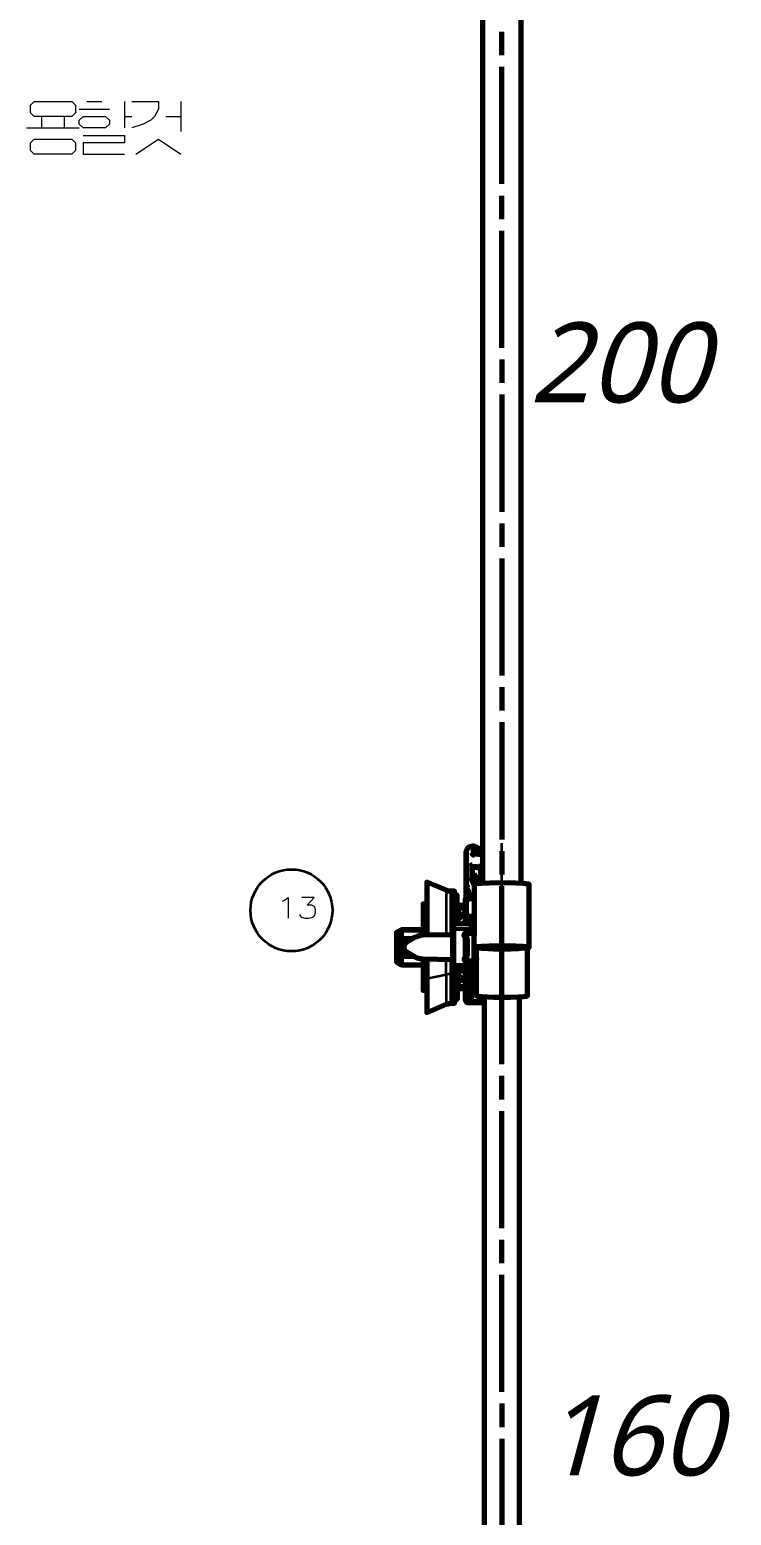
# Model space of a CAD drawing. Header units: millimetres. Extents: x 0 to 174, y 0 to 33.
# Drawn here: x 32.338 to 34.696, y 14.75 to 19.748 of the extents above; entities that cross this region are included whole.
import ezdxf

# ---------------------------------------------------------------- set-up
doc = ezdxf.new("R2010")
doc.units = ezdxf.units.MM
doc.layers.add('PDF_Geomertry', color=7, linetype='Continuous', true_color=0x405f80)
doc.layers.add('PDF_Text', color=7, linetype='Continuous')
doc.styles.add('PDF Lucida Handwriting Italic', font='')
doc.styles.get('PDF Lucida Handwriting Italic').set_extended_font_data('Lucida Handwriting', italic=True)

msp = doc.modelspace()

# ---------------------------------------------------------------- linework, layer by layer
at = {"layer": 'PDF_Geomertry', "lineweight": 70}
for points in [[(33.8601, 20.5365), (33.8601, 16.8761)], [(33.9901, 16.8761), (33.9901, 20.5365), (33.9901, 20.5367), (33.99, 20.5368), (33.9899, 20.5369)], [(33.8049, 16.8275), (33.8049, 16.9814), (33.805, 16.9835), (33.8082, 16.9924), (33.8153, 16.9988), (33.8246, 17.0011), (33.8301, 17.0011), (33.839, 16.999), (33.8462, 16.9928), (33.8601, 16.9728)], [(33.8244, 17.0001), (33.8246, 17.0001), (33.8244, 16.9982), (33.8276, 16.9975), (33.8283, 16.9967), (33.8285, 16.9964), (33.8285, 16.9962)], [(33.8246, 17.0001), (33.8275, 16.9989), (33.8285, 16.9962), (33.8283, 16.9968)], [(33.8301, 17.0008), (33.8253, 17.0007), (33.825, 17.0007), (33.825, 17.0007)], [(33.8336, 17.0006), (33.8301, 17.0008), (33.8303, 17.0008), (33.8304, 17.0007), (33.8308, 17.0003), (33.8311, 16.9994), (33.8315, 16.9969), (33.8329, 16.9967)], [(33.8058, 16.9814), (33.8058, 16.8699), (33.8064, 16.8653), (33.8081, 16.8608)], [(33.8244, 16.9785), (33.8258, 16.9742), (33.8294, 16.9713), (33.8317, 16.9707)], [(33.8608, 16.9713), (33.8607, 16.9713), (33.8606, 16.9717), (33.8551, 16.9796)], [(33.859, 16.9708), (33.8576, 16.9724)], [(33.8579, 16.9729), (33.8603, 16.9718)], [(33.8599, 16.9682), (33.859, 16.9708), (33.8599, 16.971), (33.8601, 16.971), (33.8606, 16.9707)], [(33.821, 16.9347), (33.8218, 16.9371), (33.8239, 16.9385), (33.8253, 16.9386)], [(33.8251, 16.8842), (33.8235, 16.8888), (33.8229, 16.8936)], [(33.8326, 16.8699), (33.8251, 16.8842), (33.8258, 16.8972)], [(33.8453, 16.8749), (33.8283, 16.9062), (33.8267, 16.9107), (33.826, 16.9154), (33.826, 16.9304), (33.8308, 16.93), (33.8496, 16.9283)], [(33.84, 16.8743), (33.8276, 16.8982)], [(33.8496, 16.8772), (33.8326, 16.9085)], [(33.8451, 16.9346), (33.8508, 16.934)], [(33.8568, 16.9335), (33.8561, 16.9335), (33.8556, 16.9332), (33.8551, 16.9329), (33.8547, 16.9324), (33.8546, 16.9317), (33.8546, 16.9279)], [(33.8556, 16.8758), (33.8556, 16.9104), (33.8556, 16.9278), (33.8601, 16.9274)], [(33.8601, 16.9332), (33.8567, 16.9335), (33.8565, 16.9335), (33.8563, 16.9335)], [(33.7656, 16.7401), (33.7656, 16.8497), (33.7531, 16.8497), (33.7471, 16.8501), (33.7376, 16.8528), (33.6726, 16.8804), (33.6726, 16.7014)], [(33.8051, 16.8697), (33.8057, 16.8651), (33.8074, 16.8607)], [(33.8065, 16.8583), (33.8074, 16.8594), (33.8075, 16.86), (33.8074, 16.8607), (33.8143, 16.8474)], [(33.8078, 16.8699), (33.8083, 16.8657), (33.8099, 16.8617)], [(33.81, 16.8451), (33.81, 16.8293)], [(33.8326, 16.6611), (33.8344, 16.6622), (33.84, 16.6633), (33.8578, 16.665), (33.884, 16.6661), (33.9501, 16.6665), (33.9961, 16.6647), (34.0139, 16.6626), (34.0168, 16.6618), (34.0175, 16.6615), (34.0176, 16.6613), (34.0176, 16.6613), (34.0176, 16.6611), (34.0176, 16.8721), (34.0176, 16.8722), (34.0176, 16.8722), (34.0175, 16.8725), (34.0168, 16.8729), (34.0139, 16.8738), (33.9961, 16.8757), (33.9501, 16.8775), (33.884, 16.8771), (33.8578, 16.876), (33.84, 16.8743), (33.8344, 16.8732), (33.8326, 16.8721), (33.8326, 16.699)], [(33.6726, 16.8006), (33.6606, 16.8068), (33.6606, 16.7013)], [(33.7735, 16.7478), (33.7739, 16.7974), (33.7746, 16.8311), (33.7747, 16.8331), (33.7747, 16.8332), (33.7747, 16.8333), (33.7747, 16.8333), (33.7742, 16.8358), (33.7724, 16.8376), (33.7699, 16.8382)], [(33.7742, 16.7882), (33.7742, 16.7951)], [(33.8019, 16.801), (33.7983, 16.8011), (33.7978, 16.8011), (33.7976, 16.8011)], [(33.8326, 16.8297), (33.8101, 16.8296), (33.8063, 16.8285), (33.8033, 16.8256), (33.8024, 16.8217), (33.8024, 16.8208), (33.8024, 16.8197), (33.8024, 16.7704), (33.8024, 16.7576)], [(33.8101, 16.8296), (33.8101, 16.8206), (33.8101, 16.8197), (33.8024, 16.8197)], [(33.8101, 16.8294), (33.8058, 16.8282), (33.8029, 16.8247)], [(33.7758, 16.7633), (33.7792, 16.7699), (33.7792, 16.7882), (33.7742, 16.7882), (33.7742, 16.7557), (33.7742, 16.756)], [(33.7763, 16.7593), (33.775, 16.7574), (33.7746, 16.7551), (33.7746, 16.755), (33.7746, 16.7496)], [(33.7861, 16.7699), (33.7893, 16.7721), (33.7932, 16.7728)], [(33.7999, 16.7443), (33.7961, 16.7424), (33.7942, 16.7413)], [(33.7961, 16.7424), (33.7996, 16.7428)], [(33.7997, 16.7428), (33.8236, 16.7432), (33.8326, 16.7479)], [(33.8101, 16.7704), (33.8024, 16.7704)], [(33.8101, 16.7613), (33.8071, 16.7607), (33.8046, 16.759), (33.8029, 16.7567), (33.8024, 16.7539), (33.8024, 16.7515), (33.8024, 16.745), (33.8033, 16.7486), (33.8063, 16.7514), (33.8101, 16.7524)], [(33.8326, 16.7594), (33.8101, 16.759), (33.8079, 16.7586), (33.8039, 16.756), (33.8024, 16.7515)], [(33.8326, 16.7431), (33.8236, 16.7432), (33.8236, 16.7422)], [(33.5881, 16.6021), (33.5881, 16.7201), (33.6606, 16.7201), (33.5881, 16.7201), (33.571, 16.7103), (33.571, 16.6118), (33.5881, 16.6021), (33.6606, 16.6021)], [(33.759, 16.7029), (33.66, 16.7013), (33.6503, 16.7003), (33.6408, 16.6976), (33.6319, 16.6935), (33.605, 16.6778)], [(33.8236, 16.7399), (33.7668, 16.7389), (33.7629, 16.7378), (33.7601, 16.7349), (33.759, 16.731), (33.759, 16.7306), (33.759, 16.7186), (33.759, 16.6036), (33.759, 16.5917), (33.759, 16.5913), (33.7596, 16.5882), (33.7613, 16.5857), (33.7637, 16.584), (33.7668, 16.5833)], [(33.7668, 16.7375), (33.7637, 16.7369), (33.7613, 16.7354), (33.7596, 16.7332), (33.759, 16.7306)], [(33.7978, 16.7418), (33.7921, 16.7399), (33.7864, 16.7392)], [(33.8061, 16.6985), (33.7983, 16.6985), (33.7989, 16.7026), (33.8004, 16.7067), (33.8031, 16.7101), (33.8067, 16.7129), (33.8107, 16.7146), (33.8151, 16.7153), (33.815, 16.7083), (33.815, 16.7075), (33.815, 16.7074)], [(33.8335, 16.7121), (33.8279, 16.7147), (33.8236, 16.7153), (33.8236, 16.7192), (33.8236, 16.7263), (33.8236, 16.7385), (33.8236, 16.7399), (33.8326, 16.7397)], [(33.8238, 16.7074), (33.8238, 16.7074), (33.8238, 16.7079), (33.8236, 16.7153)], [(33.8326, 16.7042), (33.8306, 16.7042)], [(33.8326, 16.6985), (33.8404, 16.6985)], [(33.6251, 16.6896), (33.5882, 16.691), (33.6076, 16.6908), (33.6271, 16.6906)], [(33.6049, 16.6778), (33.5981, 16.6711), (33.5953, 16.6621), (33.5972, 16.6526), (33.6033, 16.6454), (33.6049, 16.6443)], [(33.759, 16.6192), (33.66, 16.621), (33.6503, 16.6219), (33.6408, 16.6246), (33.6319, 16.6288), (33.605, 16.6443)], [(33.8061, 16.691), (33.8061, 16.6908), (33.8061, 16.6906), (33.8061, 16.6315), (33.8061, 16.6313)], [(33.8069, 16.69), (33.8067, 16.69), (33.8063, 16.69), (33.8061, 16.6906)], [(34.0122, 16.6592), (34.0164, 16.6601), (34.0174, 16.6606), (34.0176, 16.6611)], [(33.6251, 16.6326), (33.5882, 16.6313), (33.6076, 16.6314), (33.6271, 16.6315)], [(33.6606, 16.621), (33.6606, 16.5913), (33.6606, 16.5154), (33.6726, 16.5217)], [(33.6726, 16.6207), (33.6726, 16.556), (33.6726, 16.4418), (33.7376, 16.4693), (33.7433, 16.4713), (33.7531, 16.4725), (33.7656, 16.4725), (33.7656, 16.5707), (33.7656, 16.5829)], [(33.8326, 16.6236), (33.8404, 16.6236), (33.8399, 16.6194), (33.8383, 16.6156), (33.8357, 16.6119), (33.8321, 16.6093), (33.8281, 16.6075), (33.8236, 16.6069), (33.8236, 16.6029), (33.8236, 16.596), (33.8236, 16.5838), (33.8236, 16.5824), (33.7668, 16.5833), (33.7668, 16.5846), (33.7629, 16.5856), (33.7601, 16.5882), (33.759, 16.5917)], [(33.7699, 16.4839), (33.7724, 16.4846), (33.7742, 16.4864), (33.7747, 16.4889), (33.7747, 16.4889), (33.7747, 16.4889), (33.7747, 16.489), (33.7746, 16.4913), (33.774, 16.5097), (33.7735, 16.5926)], [(33.8061, 16.6236), (33.805, 16.6236), (33.7983, 16.6236), (33.7989, 16.6193), (33.8007, 16.6151), (33.8033, 16.6117), (33.8069, 16.609), (33.8108, 16.6075), (33.8151, 16.6069), (33.815, 16.6142), (33.815, 16.6147), (33.815, 16.6149)], [(33.8238, 16.6149), (33.8238, 16.6147), (33.8238, 16.6138), (33.8236, 16.6069)], [(33.7592, 16.5913), (33.7592, 16.5897)], [(33.7742, 16.5661), (33.7742, 16.5664), (33.7742, 16.5339), (33.7792, 16.5339), (33.7792, 16.5524), (33.7758, 16.5589), (33.7764, 16.5607), (33.7764, 16.5614), (33.776, 16.5624), (33.7746, 16.5643), (33.7742, 16.5664), (33.7746, 16.5625), (33.7758, 16.5589)], [(33.7746, 16.5726), (33.7746, 16.5674), (33.7746, 16.5671), (33.7747, 16.566), (33.7756, 16.5638), (33.7763, 16.5629), (33.7765, 16.5633), (33.7804, 16.5726)], [(33.7864, 16.5829), (33.7921, 16.5822), (33.7978, 16.5804)], [(33.7893, 16.5828), (33.7935, 16.5812)], [(33.7942, 16.5808), (33.7997, 16.5779)], [(33.8101, 16.5694), (33.8071, 16.5701), (33.8046, 16.5717), (33.8029, 16.574), (33.8024, 16.5768), (33.8024, 16.5679), (33.8024, 16.5513), (33.8024, 16.4835), (33.8068, 16.4764), (33.8103, 16.4757), (33.8236, 16.4757), (33.856, 16.4757), (33.8661, 16.4757)], [(33.8101, 16.5606), (33.8063, 16.5615), (33.8033, 16.5643), (33.8024, 16.5679)], [(33.8101, 16.5513), (33.8024, 16.5513)], [(33.8236, 16.5824), (33.8386, 16.5826)], [(33.8236, 16.4757), (33.8236, 16.4835), (33.8236, 16.5511), (33.8236, 16.5604), (33.8236, 16.58)], [(33.8024, 16.5208), (33.7797, 16.5208), (33.7788, 16.5207), (33.7778, 16.5204), (33.7769, 16.52), (33.7763, 16.5194), (33.7756, 16.5186), (33.7749, 16.5168), (33.7747, 16.5158), (33.7747, 16.4889), (33.7735, 16.4854), (33.771, 16.484), (33.7699, 16.4839), (33.7656, 16.4839)], [(33.7742, 16.5339), (33.7742, 16.5271)], [(33.7743, 16.5197), (33.7743, 16.5168), (33.7743, 16.5168)], [(33.7792, 16.5232), (33.7793, 16.5219), (33.7793, 16.5217), (33.7793, 16.5217)], [(33.8661, 16.4942), (33.8661, 13.6871), (33.8661, 13.6871), (33.8661, 13.6869), (33.8664, 13.6867), (33.8671, 13.6864), (33.87, 13.6856), (33.8875, 13.6837), (33.9282, 13.6828), (33.9521, 13.6832), (33.9712, 13.6843), (33.9808, 13.6857), (33.9842, 13.6871), (33.9842, 16.4942)], [(33.7707, 16.4843), (33.7726, 16.4847)], [(33.8403, 16.4757), (33.8281, 16.4757), (33.8242, 16.4757)], [(33.8249, 16.4779), (33.825, 16.4779), (33.8403, 16.4779), (33.8404, 16.4758), (33.8404, 16.4757)], [(33.8592, 16.4832), (33.8578, 16.4832), (33.849, 16.4832)], [(33.849, 16.4779), (33.8643, 16.4779), (33.8644, 16.4779), (33.8644, 16.4779)]]:
    msp.add_lwpolyline(points, dxfattribs=at)
at = {"layer": 'PDF_Geomertry', "color": 3, "lineweight": 70}
for points in [[(33.9251, 19.6618), (33.9251, 19.7406)], [(33.9251, 19.2288), (33.9251, 19.6225)], [(33.9251, 19.1106), (33.9251, 19.1893)], [(33.9251, 18.6775), (33.9251, 19.0713)], [(33.9251, 18.6382), (33.9251, 18.5594)], [(33.9251, 18.5201), (33.9251, 18.1264)], [(33.9251, 18.0869), (33.9251, 18.0082)], [(33.9251, 17.9689), (33.9251, 17.5751)], [(33.9251, 17.5358), (33.9251, 17.4571)], [(33.9251, 17.4178), (33.9251, 17.024)], [(33.9251, 16.9846), (33.9251, 16.9058)], [(33.9251, 16.2676), (33.9251, 16.6611), (33.9251, 16.8665)], [(33.9251, 16.1494), (33.9251, 16.2282)], [(33.9251, 15.7164), (33.9251, 16.1101)], [(33.9251, 15.5983), (33.9251, 15.6771)], [(33.9251, 15.1653), (33.9251, 15.5589)], [(33.9251, 15.1258), (33.9251, 15.0471)], [(33.9251, 15.0078), (33.9251, 14.614)]]:
    msp.add_lwpolyline(points, dxfattribs=at)
at = {"layer": 'PDF_Geomertry', "color": 18, "lineweight": 35, "true_color": 0x260000}
for points in [[(33.9251, 19.6618), (33.9251, 19.7406)], [(33.9251, 19.2288), (33.9251, 19.6225)], [(33.9251, 19.1106), (33.9251, 19.1893)], [(33.9251, 18.6775), (33.9251, 19.0713)], [(33.9251, 18.6382), (33.9251, 18.5594)], [(33.9251, 18.52), (33.9251, 18.1264)], [(33.9251, 18.0869), (33.9251, 18.0082)], [(33.9251, 17.9689), (33.9251, 17.5751)], [(33.9251, 17.5358), (33.9251, 17.4571)], [(33.9251, 17.4176), (33.9251, 17.024)], [(33.9251, 16.8453), (33.9251, 17.0111)], [(33.9251, 16.9846), (33.9251, 16.9058)], [(33.9251, 16.8665), (33.9251, 16.5253)], [(33.9251, 16.806), (33.9251, 16.7272)], [(33.9251, 16.6588), (33.9251, 16.8018)], [(33.9251, 16.7007), (33.9251, 16.7794), (33.9251, 16.7978)], [(33.9251, 16.6878), (33.9251, 16.5219)], [(33.9251, 16.2676), (33.9251, 16.6613)], [(33.9251, 16.6193), (33.9251, 16.5406)], [(33.9251, 16.5013), (33.9251, 16.3582)], [(33.9251, 16.1494), (33.9251, 16.2282)], [(33.9251, 15.7164), (33.9251, 16.1101)], [(33.9251, 15.5983), (33.9251, 15.6771)], [(33.9251, 15.1653), (33.9251, 15.5589)], [(33.9251, 15.1258), (33.9251, 15.0471)], [(33.9251, 15.0078), (33.9251, 14.614)]]:
    msp.add_lwpolyline(points, dxfattribs=at)
at = {"layer": 'PDF_Geomertry', "color": 7, "lineweight": 13}
for points in [[(32.3531, 19.5064), (32.4796, 19.5064), (32.4922, 19.4936), (32.4922, 19.4683), (32.4796, 19.4557), (32.3531, 19.4557), (32.3403, 19.4683), (32.3403, 19.4936), (32.3531, 19.5064)], [(32.5175, 19.4557), (32.5935, 19.4557), (32.6061, 19.4431), (32.6061, 19.4304), (32.5935, 19.4178), (32.5175, 19.4178), (32.5049, 19.4304), (32.5049, 19.4431), (32.5175, 19.4557)], [(32.3531, 19.3797), (32.4796, 19.3797), (32.4922, 19.3671), (32.4922, 19.3418), (32.4796, 19.3292), (32.3531, 19.3292), (32.3403, 19.3418), (32.3403, 19.3671), (32.3531, 19.3797)]]:
    msp.add_lwpolyline(points, close=True, dxfattribs=at)
for points in [[(32.5301, 19.5064), (32.5808, 19.5064)], [(32.6567, 19.5064), (32.6567, 19.4178)], [(32.6819, 19.5064), (32.7706, 19.5064), (32.7706, 19.481), (32.7579, 19.4557), (32.7453, 19.4431), (32.72, 19.4304), (32.6819, 19.4178)], [(32.8465, 19.5064), (32.8465, 19.4051)], [(32.3783, 19.4557), (32.3783, 19.4178)], [(32.4542, 19.4557), (32.4542, 19.4178)], [(32.5049, 19.481), (32.6061, 19.481)], [(32.6567, 19.4557), (32.6819, 19.4557)], [(32.7958, 19.4557), (32.8465, 19.4557)], [(32.3276, 19.4178), (32.5049, 19.4178)], [(32.5175, 19.3924), (32.6567, 19.3924), (32.6567, 19.3671), (32.5175, 19.3671), (32.5175, 19.3292), (32.6567, 19.3292)], [(32.6947, 19.3292), (32.7706, 19.3797), (32.8465, 19.3292)]]:
    msp.add_lwpolyline(points, dxfattribs=at)
at = {"layer": 'PDF_Geomertry', "lineweight": 35}
for points in [[(33.8285, 16.9964), (33.8281, 16.9983), (33.8265, 16.9997), (33.8246, 17.0003), (33.8244, 17.0001), (33.8153, 16.9976), (33.8085, 16.991), (33.8058, 16.9818), (33.8058, 16.9814)], [(33.8078, 16.9814), (33.8093, 16.9883), (33.8154, 16.9954), (33.8244, 16.9982), (33.8244, 16.9785), (33.8285, 16.9785), (33.8293, 16.9761), (33.8308, 16.975), (33.8321, 16.9746), (33.8317, 16.9707), (33.8599, 16.9682), (33.8601, 16.9676)], [(33.8244, 17.0001), (33.8244, 16.9982)], [(33.8244, 16.9982), (33.8244, 16.9982)], [(33.8315, 16.9969), (33.8289, 16.9968), (33.8286, 16.9983), (33.8278, 16.9996), (33.8265, 17.0004), (33.825, 17.0007), (33.8246, 17.0003), (33.8246, 17.0011)], [(33.8325, 16.9753), (33.8311, 16.9756), (33.83, 16.9764), (33.8292, 16.9776), (33.8289, 16.979), (33.8285, 16.9785), (33.8285, 16.9962), (33.8285, 16.9964), (33.8289, 16.9968), (33.8289, 16.979), (33.8329, 16.979), (33.8329, 16.9967), (33.8353, 16.996), (33.8428, 16.9903)], [(33.8301, 17.0011), (33.8301, 17.0008)], [(33.8329, 16.9967), (33.8336, 17.0006), (33.8388, 16.9988), (33.846, 16.9926), (33.8551, 16.9796), (33.8518, 16.9774), (33.8428, 16.9903), (33.846, 16.9926), (33.8462, 16.9928)], [(33.8049, 16.9814), (33.8058, 16.9814), (33.8078, 16.9814), (33.8078, 16.8699), (33.8058, 16.8699), (33.8051, 16.8697), (33.8051, 16.8275)], [(33.8289, 16.979), (33.8292, 16.9776), (33.83, 16.9764), (33.8311, 16.9754), (33.8325, 16.9751), (33.8321, 16.9746), (33.8576, 16.9724), (33.8579, 16.9729)], [(33.8229, 16.8936), (33.821, 16.8936), (33.821, 16.9347), (33.8229, 16.9347), (33.8232, 16.9357), (33.824, 16.9364), (33.8251, 16.9367), (33.8257, 16.9363), (33.8256, 16.9343), (33.8256, 16.9065), (33.8261, 16.9022), (33.8276, 16.8982), (33.8258, 16.8972), (33.8381, 16.874)], [(33.8235, 16.8833), (33.8215, 16.8883), (33.821, 16.8936)], [(33.8256, 16.9343), (33.8236, 16.9343), (33.8236, 16.9065), (33.8229, 16.8936), (33.8229, 16.9347), (33.8236, 16.9343), (33.8238, 16.935), (33.824, 16.9356), (33.8246, 16.936), (33.8251, 16.9363), (33.8256, 16.9343), (33.845, 16.9326), (33.845, 16.9288)], [(33.8256, 16.9065), (33.8236, 16.9065), (33.8242, 16.9018), (33.8258, 16.8972)], [(33.8601, 16.9336), (33.8251, 16.9367), (33.8251, 16.9368), (33.8253, 16.9386), (33.8601, 16.9356)], [(33.8251, 16.9363), (33.8254, 16.9363), (33.8257, 16.9363), (33.8451, 16.9346), (33.845, 16.934), (33.845, 16.9326), (33.8492, 16.9321), (33.8496, 16.9333), (33.85, 16.9337), (33.8504, 16.934), (33.8508, 16.934), (33.8568, 16.9335), (33.8567, 16.9335)], [(33.826, 16.9154), (33.8261, 16.9154), (33.831, 16.9154), (33.8308, 16.93)], [(33.8283, 16.9062), (33.8326, 16.9085), (33.8314, 16.9118), (33.831, 16.9154)], [(33.8492, 16.9283), (33.8492, 16.9321), (33.8546, 16.9317)], [(33.8556, 16.8772), (33.8547, 16.8772), (33.8496, 16.8772), (33.8496, 16.9283)], [(33.8556, 16.9104), (33.8601, 16.91)], [(33.7376, 16.8528), (33.7376, 16.7026)], [(33.7531, 16.8497), (33.7531, 16.7029)], [(33.8065, 16.8583), (33.81, 16.8451), (33.8181, 16.8296)], [(33.8243, 16.8297), (33.8081, 16.8608), (33.8074, 16.8607)], [(33.8081, 16.8608), (33.8099, 16.8617), (33.8265, 16.8297)], [(33.81, 16.8451), (33.8128, 16.8465), (33.8138, 16.8471), (33.8142, 16.8474), (33.8143, 16.8474), (33.8143, 16.8474), (33.8143, 16.8474), (33.8236, 16.8297)], [(33.8326, 16.8657), (33.8235, 16.8833), (33.8251, 16.8842)], [(33.845, 16.8749), (33.845, 16.8756)], [(33.7685, 16.7271), (33.7693, 16.8268), (33.7699, 16.8382)], [(33.8024, 16.7882), (33.7792, 16.7882), (33.7792, 16.7917), (33.7769, 16.7921), (33.7751, 16.7932), (33.7744, 16.794), (33.7742, 16.7951), (33.7743, 16.8024), (33.7747, 16.8011), (33.7757, 16.8), (33.7792, 16.799), (33.7793, 16.8003), (33.7793, 16.8004), (33.7793, 16.8004), (33.7768, 16.8011), (33.775, 16.8029), (33.7743, 16.8054), (33.7747, 16.8063)], [(33.7743, 16.8024), (33.7743, 16.8053), (33.7743, 16.8054)], [(33.8024, 16.7917), (33.7792, 16.7917), (33.7792, 16.799), (33.8024, 16.799)], [(33.8024, 16.8004), (33.7793, 16.8004), (33.7797, 16.8014)], [(33.7976, 16.8011), (33.7975, 16.8014)], [(33.8326, 16.82), (33.8101, 16.8197), (33.8101, 16.7704), (33.8326, 16.7707)], [(33.7746, 16.7551), (33.7742, 16.7557)], [(33.7746, 16.739), (33.7746, 16.7496), (33.7804, 16.7496), (33.7763, 16.7592), (33.7763, 16.7593)], [(33.7933, 16.7625), (33.7864, 16.7694), (33.7763, 16.7593), (33.776, 16.7599), (33.7826, 16.7664), (33.7861, 16.7699), (33.7864, 16.7694), (33.7879, 16.7707), (33.7896, 16.7715), (33.7933, 16.7625), (33.8024, 16.7625)], [(33.7826, 16.7664), (33.7792, 16.7699), (33.7826, 16.7733), (33.7854, 16.7756), (33.7886, 16.7769), (33.7932, 16.7778)], [(33.7804, 16.739), (33.7804, 16.7496), (33.7933, 16.7625), (33.7933, 16.7724), (33.8024, 16.7724)], [(33.7826, 16.7733), (33.7861, 16.7699)], [(33.7896, 16.7715), (33.7915, 16.7721), (33.7933, 16.7724), (33.7932, 16.7728), (33.8024, 16.7728)], [(33.7932, 16.7728), (33.7932, 16.7778), (33.8024, 16.7778)], [(33.7997, 16.7428), (33.7978, 16.7418), (33.8236, 16.7422), (33.8326, 16.7421)], [(33.8326, 16.7615), (33.8101, 16.7613), (33.8101, 16.759), (33.8101, 16.7524), (33.8096, 16.7504), (33.8083, 16.7485), (33.8033, 16.7447), (33.7996, 16.7428)], [(33.8101, 16.7704), (33.8101, 16.7613)], [(33.8326, 16.719), (33.8236, 16.7192), (33.7668, 16.7186), (33.759, 16.7186), (33.7601, 16.7222), (33.7618, 16.724), (33.7642, 16.7251), (33.7668, 16.7256), (33.7668, 16.7244), (33.7668, 16.7228), (33.7637, 16.7224), (33.7613, 16.7215), (33.7603, 16.7208), (33.759, 16.7186)], [(33.7668, 16.7228), (33.7668, 16.7207), (33.7668, 16.7186), (33.7668, 16.6036), (33.7668, 16.6014), (33.7668, 16.5994), (33.7621, 16.6003), (33.7601, 16.6015), (33.7594, 16.6022), (33.7592, 16.6029), (33.759, 16.6036)], [(33.7668, 16.7389), (33.7668, 16.7375), (33.7668, 16.7256), (33.8236, 16.7263), (33.8326, 16.7261)], [(33.8326, 16.7383), (33.8236, 16.7385), (33.7668, 16.7375)], [(33.7983, 16.6236), (33.7983, 16.6985)], [(33.8151, 16.7153), (33.8236, 16.7153), (33.8236, 16.7096), (33.8235, 16.7079), (33.8235, 16.7075), (33.8235, 16.7074), (33.8235, 16.7074), (33.8235, 16.7074)], [(33.8236, 16.7153), (33.8236, 16.7153)], [(33.8236, 16.7153), (33.8236, 16.7096), (33.8238, 16.7079), (33.8238, 16.7074)], [(33.6726, 16.5943), (33.6606, 16.5913)], [(33.7531, 16.6193), (33.7531, 16.5707), (33.7451, 16.5703), (33.7376, 16.5692), (33.7376, 16.6193)], [(33.8386, 16.6032), (33.8236, 16.6029), (33.7668, 16.6036), (33.759, 16.6036), (33.7594, 16.6014), (33.7607, 16.5993), (33.7626, 16.5978), (33.7668, 16.5965), (33.7668, 16.5978), (33.7668, 16.5994)], [(33.8386, 16.5961), (33.8236, 16.596), (33.7668, 16.5965), (33.7668, 16.5846), (33.8236, 16.5838), (33.8386, 16.5839)], [(33.7699, 16.4839), (33.7694, 16.4899), (33.7686, 16.5639), (33.7685, 16.595)], [(33.8063, 16.6322), (33.8061, 16.6315)], [(33.8235, 16.6149), (33.8235, 16.6142), (33.8236, 16.6125), (33.8236, 16.6069), (33.8151, 16.6069)], [(33.8238, 16.6149), (33.8238, 16.6149), (33.8238, 16.6149), (33.8238, 16.6147), (33.8238, 16.6147), (33.8238, 16.6142), (33.8236, 16.6125), (33.8236, 16.6069)], [(33.8236, 16.6069), (33.8236, 16.6069)], [(33.6726, 16.556), (33.7376, 16.5692), (33.7376, 16.4693)], [(33.7656, 16.5707), (33.7531, 16.5707), (33.7531, 16.4725)], [(33.7742, 16.5664), (33.7746, 16.5671)], [(33.7804, 16.5726), (33.7767, 16.5726), (33.7754, 16.5726), (33.7749, 16.5726), (33.7747, 16.5726), (33.7746, 16.5726), (33.7746, 16.5726), (33.7746, 16.5832)], [(33.7896, 16.5506), (33.7879, 16.5515), (33.7864, 16.5528), (33.7763, 16.5629), (33.776, 16.5624), (33.7826, 16.5558)], [(33.7932, 16.5444), (33.7897, 16.5449), (33.7864, 16.5461), (33.7826, 16.5488), (33.7792, 16.5524), (33.7826, 16.5558), (33.7861, 16.5522), (33.7864, 16.5528), (33.7933, 16.5597), (33.7804, 16.5726), (33.7804, 16.5831)], [(33.8024, 16.5444), (33.7932, 16.5444), (33.7932, 16.5493), (33.7893, 16.5501), (33.7861, 16.5522), (33.7826, 16.5488)], [(33.8024, 16.5493), (33.7932, 16.5493), (33.7933, 16.5499), (33.7915, 16.55), (33.7896, 16.5506), (33.7933, 16.5597), (33.8024, 16.5597)], [(33.7933, 16.5597), (33.7933, 16.5499), (33.8024, 16.5499)], [(33.8386, 16.5606), (33.8236, 16.5604), (33.8101, 16.5606), (33.8101, 16.5694), (33.8096, 16.5715), (33.8083, 16.5736), (33.8033, 16.5774), (33.7978, 16.5804), (33.8236, 16.58), (33.8386, 16.5803)], [(33.8386, 16.5513), (33.8236, 16.5511), (33.8101, 16.5513), (33.8101, 16.4835), (33.8024, 16.4835), (33.8025, 16.4826), (33.8028, 16.4817), (33.804, 16.48), (33.8061, 16.4788), (33.8101, 16.4779), (33.8101, 16.4806), (33.8101, 16.4835), (33.8236, 16.4835), (33.8563, 16.4835), (33.8561, 16.4779), (33.8561, 16.4763), (33.8561, 16.4758), (33.8561, 16.4757), (33.8561, 16.4757), (33.8561, 16.4757), (33.856, 16.4757)], [(33.8101, 16.5606), (33.8101, 16.5513)], [(33.7792, 16.5232), (33.7757, 16.5222), (33.7747, 16.5211), (33.7743, 16.5197), (33.7742, 16.5271), (33.7744, 16.5281), (33.7751, 16.529), (33.7769, 16.5301), (33.7792, 16.5306), (33.7792, 16.5339), (33.8024, 16.5339)], [(33.7793, 16.5217), (33.7768, 16.521), (33.775, 16.5192), (33.7743, 16.5168), (33.7747, 16.5158)], [(33.8024, 16.5232), (33.7792, 16.5232), (33.7792, 16.5306), (33.8024, 16.5306)], [(33.8024, 16.5217), (33.7793, 16.5217), (33.7797, 16.5208)], [(33.8563, 16.495), (33.8563, 16.4835), (33.8661, 16.4835)], [(33.8101, 16.4779), (33.8101, 16.4763), (33.8101, 16.4758), (33.8103, 16.4757)]]:
    msp.add_lwpolyline(points, dxfattribs=at)
at = {"layer": 'PDF_Geomertry', "lineweight": 70}
for points in [[(33.8518, 16.9774), (33.8329, 16.979), (33.8325, 16.9753), (33.8325, 16.9751), (33.8579, 16.9729)], [(33.8065, 16.8583), (33.8054, 16.864), (33.8051, 16.8697), (33.8054, 16.864)], [(33.776, 16.7599), (33.7746, 16.7578), (33.7742, 16.7557), (33.7746, 16.7596), (33.7758, 16.7633), (33.7764, 16.7615), (33.7764, 16.7607)], [(33.8238, 16.7074), (33.815, 16.7074), (33.8075, 16.7032), (33.8061, 16.6985), (33.8061, 16.691), (33.8069, 16.69), (33.8086, 16.6897), (33.8086, 16.6324), (33.8069, 16.6322), (33.8061, 16.6313), (33.8061, 16.6236), (33.8103, 16.6161), (33.815, 16.6149), (33.8238, 16.6149), (33.8313, 16.619), (33.8326, 16.6236), (33.8326, 16.6985), (33.8285, 16.706)], [(34.0118, 16.6611), (34.0108, 16.6601), (34.0081, 16.6592), (33.9992, 16.6578), (33.98, 16.6561), (33.9547, 16.655), (33.8969, 16.655), (33.8581, 16.6569), (33.8424, 16.6592), (33.8396, 16.6601), (33.8389, 16.6606), (33.8386, 16.6607), (33.8386, 16.661), (33.8386, 16.6611), (33.8386, 16.4989), (33.8386, 16.4988), (33.8386, 16.4986), (33.8389, 16.4983), (33.8396, 16.4979), (33.8424, 16.4969), (33.8581, 16.4949), (33.8969, 16.4928), (33.9547, 16.4928), (33.98, 16.4939), (33.9992, 16.4956), (34.0081, 16.4971), (34.0108, 16.4979), (34.0118, 16.4989)], [(33.8601, 16.6611), (33.8617, 16.6619), (33.8663, 16.6628), (33.8807, 16.6639), (33.9053, 16.6649), (33.9339, 16.665), (33.9743, 16.6636), (33.9881, 16.6621), (33.9899, 16.6614), (33.9901, 16.6613), (33.9901, 16.6611), (33.9901, 16.6611), (33.9901, 16.6611), (33.9901, 16.6613), (33.9899, 16.6614), (33.9881, 16.6621), (33.9743, 16.6636), (33.9339, 16.665), (33.9053, 16.6649), (33.8807, 16.6639), (33.8663, 16.6628), (33.8617, 16.6619)], [(33.8661, 16.6611), (33.8661, 16.661), (33.8661, 16.6608), (33.8664, 16.6607), (33.8671, 16.6603), (33.87, 16.6594), (33.8875, 16.6576), (33.9282, 16.6567), (33.9521, 16.6571), (33.9712, 16.6583), (33.9808, 16.6596), (33.9842, 16.6611), (33.9842, 16.6611), (33.9842, 16.6613), (33.984, 16.6614), (33.9821, 16.6621), (33.9676, 16.6636), (33.9264, 16.6647), (33.8996, 16.6643), (33.8783, 16.6632), (33.8693, 16.6622)], [(33.8661, 16.6611), (33.8661, 16.661), (33.8661, 16.6608), (33.8664, 16.6607), (33.8671, 16.6603), (33.87, 16.6594), (33.8875, 16.6576), (33.9282, 16.6567), (33.9521, 16.6571), (33.9712, 16.6583), (33.9808, 16.6596), (33.9842, 16.6611), (33.9842, 16.6611), (33.9842, 16.6613), (33.984, 16.6614), (33.9821, 16.6621), (33.9676, 16.6636), (33.9264, 16.6647), (33.8996, 16.6643), (33.8783, 16.6632), (33.8693, 16.6622)], [(33.8936, 16.6611), (33.8936, 16.661), (33.8938, 16.661), (33.8938, 16.6608), (33.894, 16.6607), (33.8963, 16.6601), (33.9122, 16.6589), (33.945, 16.6593), (33.9536, 16.66), (33.9567, 16.6611), (33.9567, 16.6611), (33.9567, 16.6611), (33.9565, 16.6613), (33.9558, 16.6615), (33.9521, 16.6621), (33.9283, 16.6629), (33.9089, 16.6628), (33.896, 16.6618)], [(33.8936, 16.6611), (33.8936, 16.661), (33.8938, 16.661), (33.8938, 16.6608), (33.894, 16.6607), (33.8963, 16.6601), (33.9122, 16.6589), (33.945, 16.6593), (33.9536, 16.66), (33.9567, 16.6611), (33.9567, 16.6611), (33.9567, 16.6611), (33.9565, 16.6613), (33.9558, 16.6615), (33.9521, 16.6621), (33.9283, 16.6629), (33.9089, 16.6628), (33.896, 16.6618)]]:
    msp.add_lwpolyline(points, close=True, dxfattribs=at)
at = {"layer": 'PDF_Geomertry', "color": 18, "lineweight": 13, "true_color": 0x260000}
for points in [[(33.1883, 16.8158), (33.195, 16.8192), (33.2072, 16.8281), (33.2072, 16.759)], [(33.245, 16.7713), (33.2483, 16.7657), (33.2517, 16.7624), (33.2639, 16.759), (33.2761, 16.759), (33.2894, 16.7624), (33.2961, 16.769), (33.2994, 16.779), (33.2994, 16.7857), (33.2961, 16.7957), (33.2928, 16.799), (33.2861, 16.8024), (33.2706, 16.8024), (33.2939, 16.8281), (33.2528, 16.8281)]]:
    msp.add_lwpolyline(points, dxfattribs=at)
at = {"layer": 'PDF_Geomertry', "lineweight": 70}
msp.add_lwpolyline([(33.8024, 16.8031), (33.8001, 16.8018), (33.7975, 16.8014), (33.7797, 16.8014, -0.408431), (33.7747, 16.8063), (33.7747, 16.8333), (33.7747, 16.8342), (33.7729, 16.8372), (33.7699, 16.8382), (33.7656, 16.8382)], format="xyb", dxfattribs=at)
at = {"layer": 'PDF_Geomertry', "color": 165, "lineweight": 70, "true_color": 0x5267a5}
msp.add_lwpolyline([(33.8326, 16.6611), (33.9343, 16.6611)], dxfattribs=at)
at = {"layer": 'PDF_Geomertry', "color": 18, "lineweight": 35, "true_color": 0x260000}
msp.add_circle((33.2181, 16.7854), 0.1378, dxfattribs=at)

# ---------------------------------------------------------------- texts
at = {"layer": 'PDF_Text', "char_height": 0.26906, "attachment_point": 7, "style": 'PDF Lucida Handwriting Italic'}
for s, insert in [('200', (34.0183, 18.4901)), ('160', (34.0585, 14.8806))]:
    msp.add_mtext(s, dxfattribs=dict(at, insert=insert))

doc.saveas('drawing.dxf')
